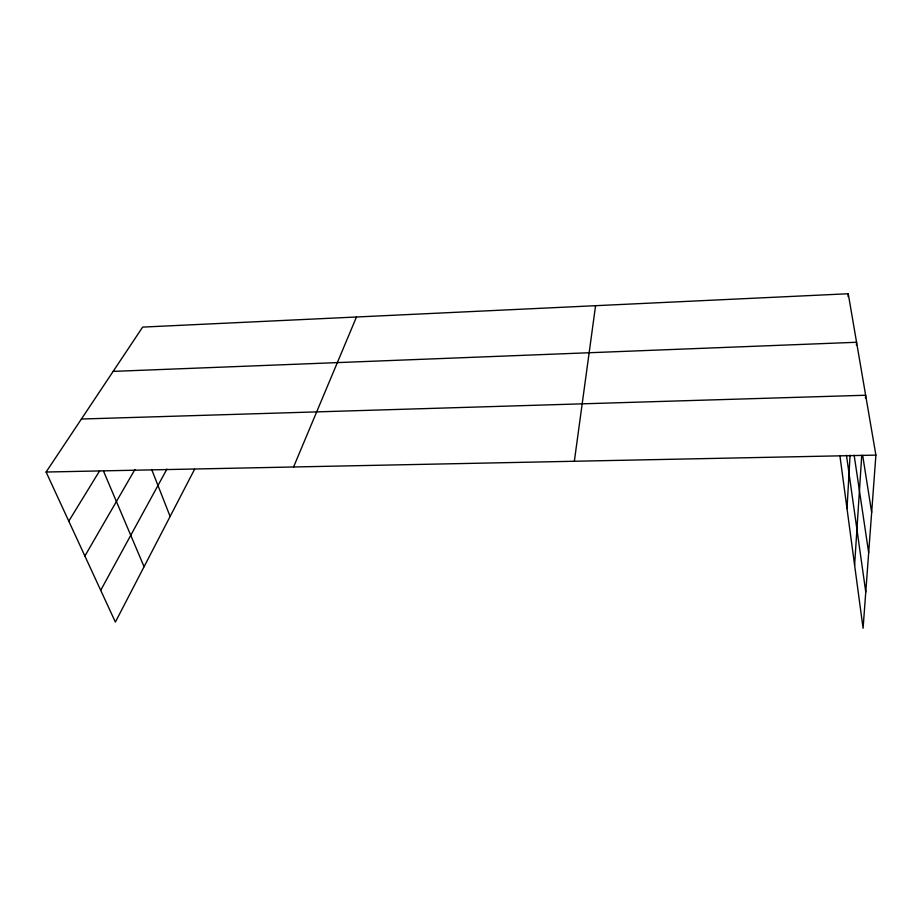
<?xml version="1.0" encoding="UTF-8"?>
<svg xmlns="http://www.w3.org/2000/svg" width="922" height="922" viewBox="0 0 922 922"><rect width="100%" height="100%" fill="white"/><g stroke="black" fill="none" stroke-linecap="round" stroke-linejoin="round"><path stroke-width="1.38" d="M848.113 296.619L848.252 293.749L142.656 327.103L46.1 472.029L115.377 622.073L194.565 469.31M847.007 508.61L850.084 455.18M856.4 345.139L856.573 342.269L113.152 371.393M854.602 565.151L861.736 455.41M865.458 398.108L865.643 395.238L81.413 419.026M848.252 293.749L875.9 455.111L863.084 628.251L839.965 456.194M574.348 461.254L595.566 305.689M293.565 466.981L356.48 316.995M100.705 590.311L166.917 469.114M84.882 556.035L134.935 469.494M68.781 521.149L99.599 470.888M46.1 472.029L875.9 455.111M103.529 471.165L144.074 566.707M151.704 469.54L170.121 516.458M862.669 455.353L871.659 512.378M854.164 455.318L868.674 552.693M846.465 455.284L865.77 592.039"/></g></svg>
